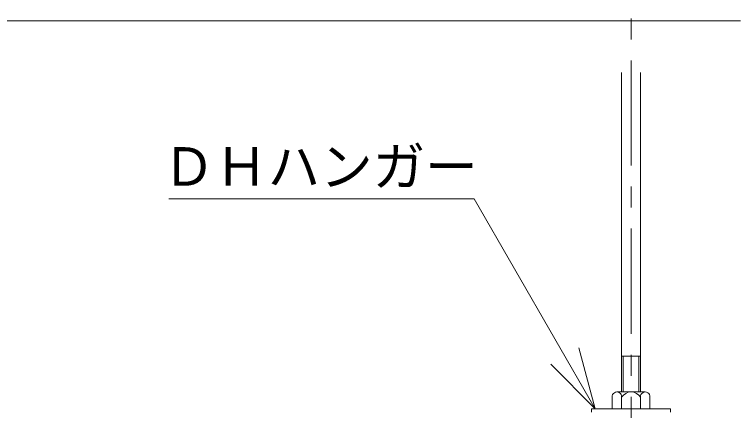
# Model space of a CAD drawing. Units: millimetres at full size, sheet at 1:10; details may follow other scales. Extents: x -2077 to 2023, y -1433 to 1417.
# Drawn here: x 1343.7 to 1689.5, y 543.7 to 732 of the extents above; entities that cross this region are included whole.
import ezdxf
from ezdxf.enums import TextEntityAlignment as Align

# ---------------------------------------------------------------- set-up
doc = ezdxf.new("R2010")
doc.units = ezdxf.units.MM
doc.header["$LTSCALE"] = 10
doc.linetypes.add('CHAIN1', pattern=[8, 5, -1, 1, -1])
for name, color, linetype, lineweight in [('1-0_断面', 7, 'Continuous', 9), ('1-1_寸法', 7, 'Continuous', 9), ('1-2_文字', 7, 'Continuous', 9)]:
    doc.layers.add(name, color=color, linetype=linetype, lineweight=lineweight)
doc.styles.add('ＭＳ ゴシック', font='')
doc.styles.get('ＭＳ ゴシック').set_extended_font_data('MS Gothic')

msp = doc.modelspace()

# ---------------------------------------------------------------- linework, layer by layer
at = {"layer": '1-0_断面', "color": 4, "linetype": 'CHAIN1'}
msp.add_line((1637.35, 1270.18), (1637.35, 382.88), dxfattribs=at)
at = {"layer": '1-0_断面'}
for p, q in [((1632.85, 569.46), (1632.85, 704.46)), ((1641.85, 569.46), (1641.85, 704.46)), ((1633.65, 569.46), (1632.85, 569.46)), ((1632.85, 569.46), (1632.85, 552.46)), ((1633.65, 569.46), (1633.65, 552.46)), ((1641.05, 569.46), (1641.05, 552.46)), ((1628.35, 550.44), (1628.35, 544.46)), ((1644.1, 552.46), (1630.6, 552.46)), ((1632.85, 549.96), (1632.85, 544.46)), ((1641.85, 549.96), (1641.85, 544.46)), ((1646.35, 550.44), (1646.35, 544.46)), ((1618.55, 542.86), (1618.55, 544.46)), ((1618.55, 544.46), (1656.15, 544.46)), ((1656.15, 542.86), (1656.15, 544.46))]:
    msp.add_line(p, q, dxfattribs=at)
msp.add_lwpolyline([(1633.65, 569.46), (1641.85, 569.46), (1641.85, 552.46)], dxfattribs=at)
for centre, radius, start, end in [((1630.6, 550.2), 2.26, 353.9744, 186.0256), ((1637.35, 547.16), 5.3, 31.8908, 148.1092), ((1644.1, 550.2), 2.26, 353.9744, 186.0256)]:
    msp.add_arc(centre, radius, start, end, dxfattribs=at)
at = {"layer": '1-1_寸法'}
msp.add_line((1209.95, 728.99), (1689.45, 728.99), dxfattribs=at)
at = {"layer": '1-2_文字'}
for p, q in [((1417.24, 644.34), (1562.6, 644.34)), ((1562.6, 644.34), (1620.26, 544.46)), ((1620.26, 544.46), (1612.5, 573.44)), ((1620.26, 544.46), (1599.05, 565.68))]:
    msp.add_line(p, q, dxfattribs=at)

# ---------------------------------------------------------------- texts
at = {"layer": '1-2_文字', "style": 'ＭＳ ゴシック'}
msp.add_text('ＤＨハンガー', height=18.33, dxfattribs=at).set_placement((1414.25, 645.04), align=Align.BOTTOM_LEFT)

doc.saveas('drawing.dxf')
